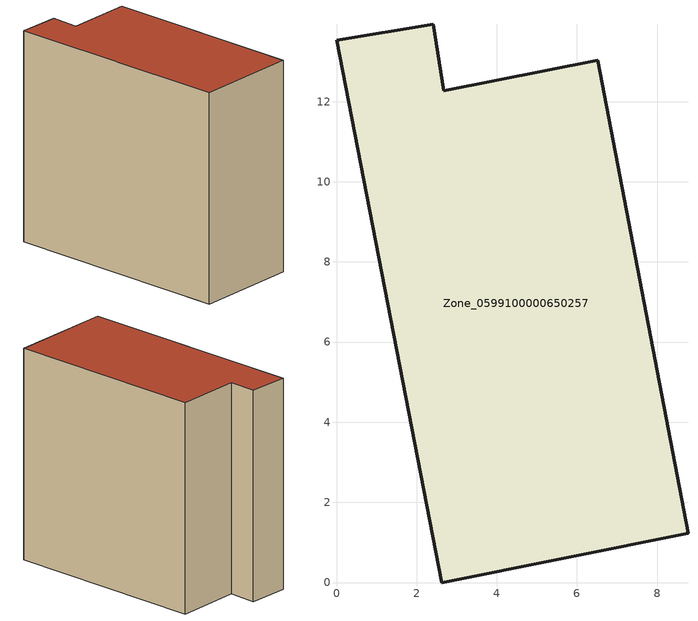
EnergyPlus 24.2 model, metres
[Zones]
Zone_0599100000650257
 floor ground (C_G): 2.63,0 0,13.54 2.41,13.93 2.68,12.28 6.52,13.03 8.77,1.23 z0
 wall outside (C_F): 2.68,12.28 2.41,13.93 0,13.54 2.63,0 8.77,1.23 6.52,13.03 2.68,12.28 z0:12.75
 roof outside (C_R): 8.77,1.23 6.52,13.03 2.68,12.28 2.41,13.93 0,13.54 2.63,0 z12.75
[BUILDING]
Pand.0599100000650257: North Axis=0; Terrain=City; Loads Convergence Tolerance Value=0.04; Temperature Convergence Tolerance Value=0.4; Solar Distribution=FullExterior; Maximum Number of Warmup Days=25; Minimum Number of Warmup Days=1
[Site:Location]
Rotterdam.The.Hague.AP_ZH_NLD Design_Conditions: Latitude=51.96; Longitude=4.45; Time Zone=1; Elevation=-4.5
[SITE:GROUNDTEMPERATURE:BUILDINGSURFACE]
18, 18, 18, 18, 18, 18, 18, 18, 18, 18, 18, 18
[MATERIAL] Thermal Absorptance=0.9; Solar Absorptance=0.7; Visible Absorptance=0.7
Name | Roughness | Thickness | Conductivity | Density | Specific Heat
G.TI.1946 | MediumSmooth | 0.15 | 1 | 540 | 1210
F.TI.1946 | Rough | 0.3 | 0.857143 | 1920 | 840
R.TI.1946 | MediumRough | 0.2 | 0.1 | 1500 | 1000
[CONSTRUCTION]
C_G: G.TI.1946
C_F: F.TI.1946
C_R: R.TI.1946
[ZONE]
Zone_0599100000650257: Type=1; Multiplier=1; Ceiling Height=Autocalculate; Volume=Autocalculate; Floor Area=autocalculate; Part of Total Floor Area=Yes
[ZONEINFILTRATION:DESIGNFLOWRATE]
Infil_Zone_0599100000650257: Zone or ZoneList or Space or SpaceList=Zone_0599100000650257; Schedule=AlwaysOn; Design Flow Rate Calculation Method=Flow/Area; Flow Rate per Floor Area=0.003; Constant Term Coefficient=1; Temperature Term Coefficient=0; Velocity Term Coefficient=0; Velocity Squared Term Coefficient=0
[HVACTEMPLATE:ZONE:IDEALLOADSAIRSYSTEM]
Zone_0599100000650257: Maximum Heating Supply Air Temperature=50; Minimum Cooling Supply Air Temperature=13; Maximum Heating Supply Air Humidity Ratio=0.0156; Minimum Cooling Supply Air Humidity Ratio=0.0077; Heating Limit=NoLimit; Cooling Limit=NoLimit; Dehumidification Control Type=ConstantSensibleHeatRatio; Cooling Sensible Heat Ratio=0.7; Dehumidification Setpoint=60; Humidification Control Type=None; Humidification Setpoint=30; Outdoor Air Method=None; Outdoor Air Flow Rate per Person=0.00944; Outdoor Air Flow Rate per Zone Floor Area=0; Outdoor Air Flow Rate per Zone=0; Demand Controlled Ventilation Type=None; Outdoor Air Economizer Type=NoEconomizer; Heat Recovery Type=None; Sensible Heat Recovery Effectiveness=0.7; Latent Heat Recovery Effectiveness=0.65
[ZONECONTROL:THERMOSTAT]
ThermostatControl_Zone_0599100000650257: Zone or ZoneList=Zone_0599100000650257; Control Type Schedule=DualSetpointControlType; Control 1=Thermostat_Zone_0599100000650257; Temperature Difference Between Cutout And Setpoint=0
[THERMOSTATSETPOINT:DUALSETPOINT]
Thermostat_Zone_0599100000650257: Heating Setpoint Temperature Schedule=HeatingSetpoint_Zone_0599100000650257; Cooling Setpoint Temperature Schedule=CoolingSetpoint_Zone_0599100000650257
[SCHEDULE:COMPACT]
HeatingSetpoint_Zone_0599100000650257: Through: 12/31, For: AllDays, Until: 24:00, 21
CoolingSetpoint_Zone_0599100000650257: Through: 12/31, For: AllDays, Until: 24:00, 24
DualSetpointControlType: Through: 12/31, For: AllDays, Until: 24:00, 4
AlwaysOn: Through: 12/31, For: AllDays, Until: 24:00, 1
